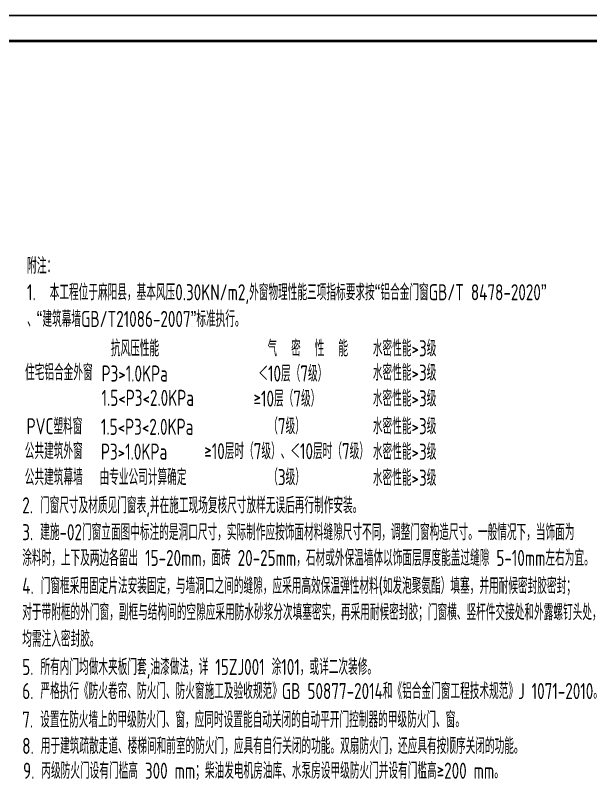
# Model space of a CAD drawing. Extents: x -737978 to 768813, y -372247 to 1140308.
# Drawn here: x -219936 to -197528, y -14435 to 15497 of the extents above; entities that cross this region are included whole.
import ezdxf

# ---------------------------------------------------------------- set-up
doc = ezdxf.new("R2010")
doc.units = 0
doc.header["$LTSCALE"] = 1000
doc.header["$MEASUREMENT"] = 0
doc.layers.add('A-ANNO-TEXT', color=7, linetype='CONTINUOUS')
doc.layers.add('PUB_TITLE', color=4, linetype='CONTINUOUS')
doc.styles.add('A-单线字', font='GBENOR', dxfattribs={"bigfont": 'GBCBIG'})

msp = doc.modelspace()

# ---------------------------------------------------------------- linework, layer by layer
at = {"layer": 'PUB_TITLE'}
msp.add_lwpolyline([(-268357.6, -43902.5), (-184257.6, -43902.5), (-184257.6, 15497.5), (-268357.6, 15497.5)], close=True, dxfattribs=at)
at = {"layer": 'PUB_TITLE', "const_width": 100}
msp.add_lwpolyline([(-265807.6, -42902.5), (-185207.6, -42902.5), (-185207.6, 14497.5), (-265807.6, 14497.5)], close=True, dxfattribs=at)

# ---------------------------------------------------------------- texts
at = {"layer": 'A-ANNO-TEXT', "style": 'A-单线字'}
for s, width, p in [('附注：', 0.85, (-219486.1, 5428.2)), ('1.  本工程位于麻阳县，基本风压0.30KN/m2,外窗物理性能三项指标要求按“铝合金门窗GB/T 8478-2020”', 0.8, (-219483, 4396.1)), ('、“建筑幕墙GB/T21086-2007”标准执行。', 0.8, (-219483, 3356.1)), ('抗风压性能', 0.8, (-216217.1, 2211.8)), ('       气  密  性  能', 0.8, (-212018.4, 2211.8)), ('水密性能>3级', 0.8, (-206008.8, 2211.8)), ('住宅铝合金外窗', 0.8, (-219558.9, 1273.6)), ('P3>1.0KPa', 0.8, (-216579.2, 1229.1)), ('＜10层（7级）', 0.8, (-210470.5, 1229.1)), ('水密性能>3级', 0.8, (-206008.8, 1265.1)), ('1.5<P3<2.0KPa', 0.8, (-216579.2, 281.1)), ('≥10层（7级）', 0.8, (-210658.1, 252.8)), ('水密性能>3级', 0.8, (-206008.8, 259)), ('PVC塑料窗', 0.8, (-219498.1, -824.5)), ('1.5<P3<2.0KPa', 0.8, (-216603.7, -846.8)), ('（7级）', 0.8, (-210086.4, -821.1)), ('水密性能>3级', 0.8, (-206008.8, -822.4)), ('公共建筑外窗', 0.8, (-219569.5, -1792.9)), ('P3>1.0KPa', 0.8, (-216603.7, -1815.2)), ('≥10层时（7级）、＜10层时（7级）', 0.8, (-212578.2, -1796.8)), ('水密性能>3级', 0.8, (-206008.8, -1816.5)), ('公共建筑幕墙', 0.8, (-219569.5, -2809.2)), ('由专业公司计算确定', 0.8, (-216654.9, -2807.8)), ('（3级）', 0.8, (-210086.4, -2807.8)), ('水密性能>3级', 0.8, (-206008.8, -2831.2)), ('2. 门窗尺寸及材质见门窗表,并在施工现场复核尺寸放样无误后再行制作安装。', 0.8, (-219668.1, -3905.3)), ('3. 建施-02门窗立面图中标注的是洞口尺寸，实际制作应按饰面材料缝隙尺寸不同，调整门窗构造尺寸。一般情况下，当饰面为', 0.8, (-219668.1, -4952.2)), ('涂料时，上下及两边各留出 15-20mm，面砖 20-25mm，石材或外保温墙体以饰面层厚度能盖过缝隙 5-10mm左右为宜。', 0.8, (-219668.1, -5954.9)), ('4. 门窗框采用固定片法安装固定，与墙洞口之间的缝隙，应采用高效保温弹性材料(如发泡聚氨酯）填塞，并用耐候密封胶密封；', 0.8, (-219668.1, -7042.6)), ('对于带附框的外门窗，副框与结构间的空隙应采用防水砂浆分次填塞密实，再采用耐候密封胶；门窗横、竖杆件交接处和外露螺钉头处，', 0.75, (-219668.1, -8068.6)), ('均需注入密封胶。', 0.75, (-219668.1, -9108.6)), ('5. 所有内门均做木夹板门套,油漆做法，详 15ZJ001 涂101，或详二次装修。', 0.8, (-219668.1, -10202.8)), ('6. 严格执行《防火卷帘、防火门、防火窗施工及验收规范》GB 50877-2014和《铝合金门窗工程技术规范》J 1071-2010。', 0.8, (-219668.1, -11142.9)), ('7. 设置在防火墙上的甲级防火门、窗，应同时设置能自动关闭的自动平开门控制器的甲级防火门、窗。', 0.8, (-219668.1, -12252.9)), ('8. 用于建筑疏散走道、楼梯间和前室的防火门，应具有自行关闭的功能。双扇防火门，还应具有按顺序关闭的功能。', 0.8, (-219668.1, -13278.1)), ('9. 丙级防火门设有门槛高 300 mm；柴油发电机房油库、水泵房设甲级防火门并设有门槛高≥200 mm。', 0.8, (-219636.1, -14244.8))]:
    msp.add_text(s, height=626.95, rotation=359.99977, dxfattribs=dict(at, width=width)).set_placement(p)

doc.saveas('drawing.dxf')
